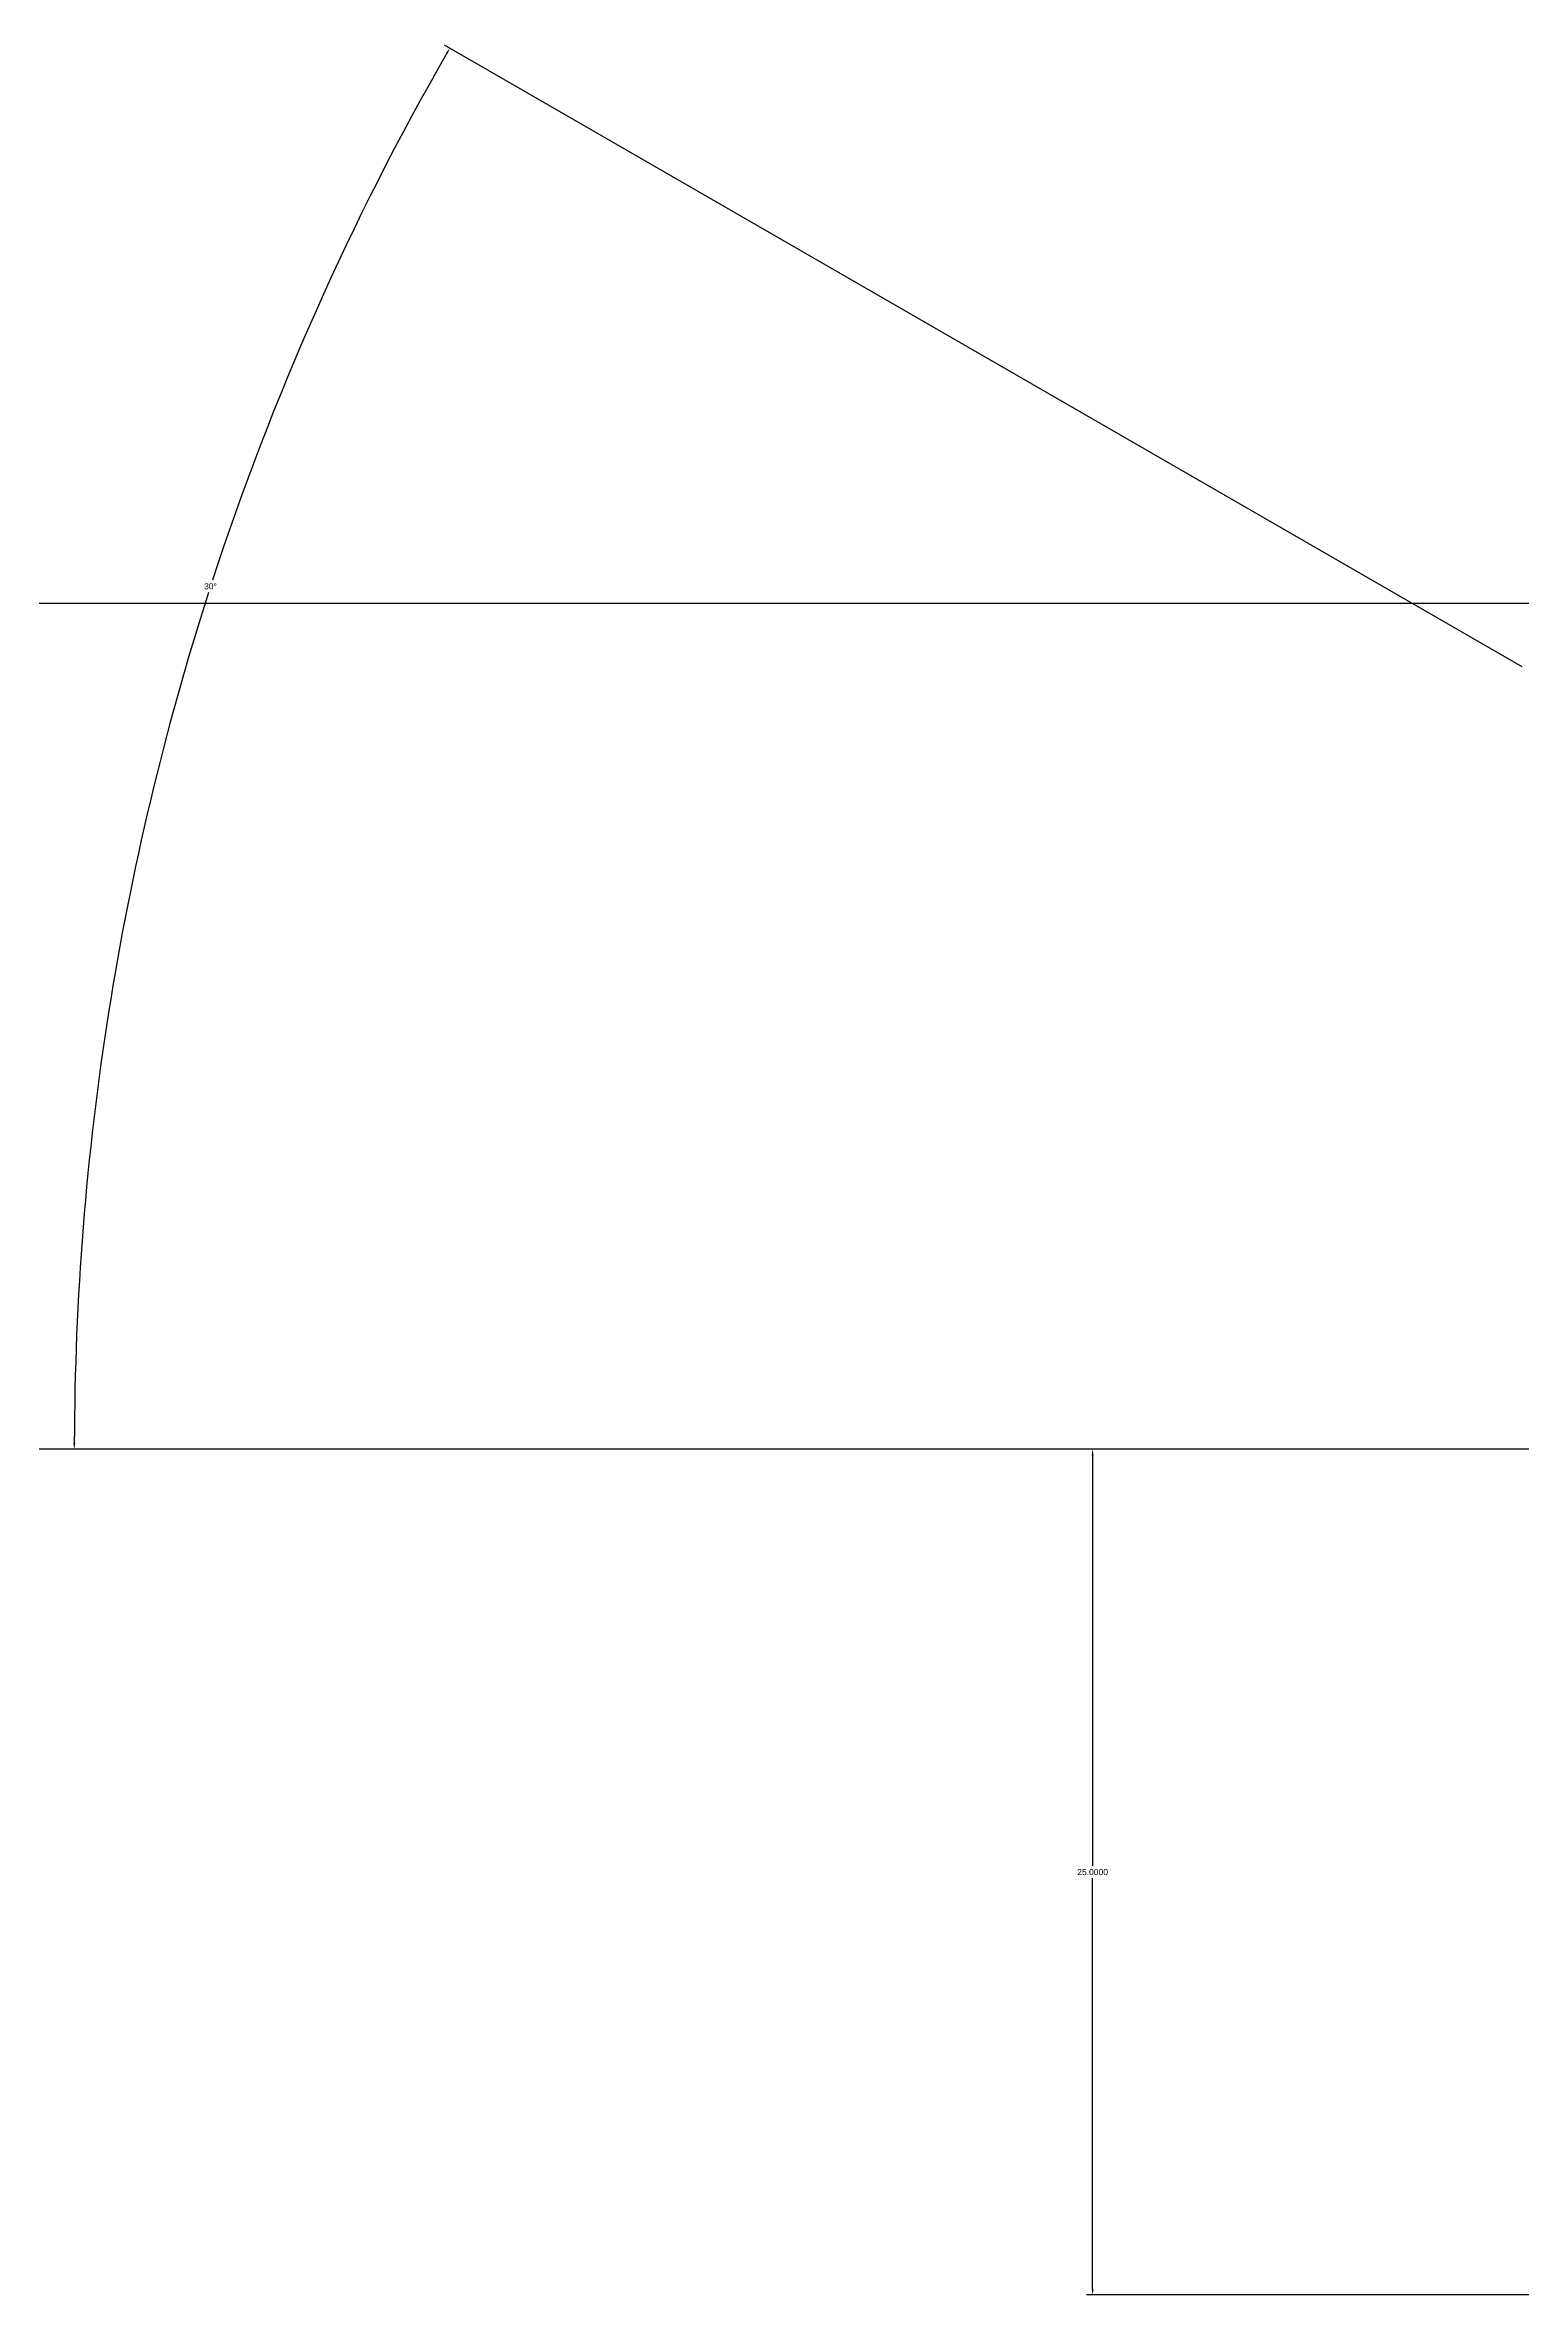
# Model space of a CAD drawing. Header units: millimetres. Extents: x 9612 to 23319, y 1863 to 14354.
# Drawn here: x 11522.7 to 11566.4, y 8007.9 to 8074.4 of the extents above; entities that cross this region are included whole.
import ezdxf

# ---------------------------------------------------------------- set-up
doc = ezdxf.new("R2010")
doc.units = ezdxf.units.MM
doc.header["$MEASUREMENT"] = 0
doc.styles.get("Standard").update_dxf_attribs({"font": 'arial.ttf'})
doc.dimstyles.get("Standard").update_dxf_attribs({"dimtxt": 0.18, "dimasz": 0.18, "dimexe": 0.18, "dimexo": 0.0625, "dimgap": 0.09, "dimtad": 0, "dimtih": 1, "dimtoh": 1, "dimdec": 4, "dimzin": 0, "dimdsep": 46, "dimtxsty": 'Standard', "dimcen": 0.09, "dimadec": 0, "dimazin": 0, "dimtfac": 1, "dimtdec": 4, "dimtofl": 0, "dimtmove": 0, "dimatfit": 3, "dimfxl": 1, "dimtolj": 1, "dimtzin": 0, "dimarcsym": 0})

# ---------------------------------------------------------------- blocks, each defined once
blk = doc.blocks.new('*D109')
at = {"color": 0, "linetype": 'Continuous', "lineweight": -2, "transparency": 16777216}
for p, q in [((11566.391, 8056.051), (11534.546, 8074.435)), ((11591.382, 8032.927), (11523.424, 8032.927))]:
    blk.add_line(p, q, dxfattribs=at)
for start, end in [(150.1262, 161.93435), (162.19891, 179.8755)]:
    blk.add_arc((11606.445, 8032.927), 82.841, start, end, dxfattribs=at)
at = {"color": 0, "linetype": 'Continuous', "transparency": 16777216}
for points in [[(11534.586, 8074.204), (11534.638, 8074.174), (11534.701, 8074.345)], [(11523.634, 8033.107), (11523.574, 8033.107), (11523.604, 8032.927)]]:
    blk.add_solid(points, dxfattribs=at)
at = {"layer": 'Defpoints', "color": 0, "linetype": 'Continuous', "transparency": 16777216}
for p in [(11566.445, 8056.019), (11524.863, 8047.311), (11591.445, 8032.927), (11606.44, 8032.927), (11606.445, 8032.927)]:
    blk.add_point(p, dxfattribs=at)
at = {"color": 0, "linetype": 'Continuous', "transparency": 16777216, "insert": (11527.629, 8058.434), "char_height": 0.18, "attachment_point": 5}
blk.add_mtext('\\A1;30°', dxfattribs=at)
blk = doc.blocks.new('*D106')
at = {"color": 0, "lineweight": -2, "transparency": 16777216}
for p, q in [((11606.382, 8032.927), (11553.516, 8032.927)), ((11553.696, 8032.747), (11553.696, 8020.609)), ((11553.696, 8008.107), (11553.696, 8020.245)), ((11606.382, 8007.927), (11553.516, 8007.927))]:
    blk.add_line(p, q, dxfattribs=at)
at = {"color": 0, "transparency": 16777216}
for points in [[(11553.666, 8032.747), (11553.726, 8032.747), (11553.696, 8032.927)], [(11553.666, 8008.107), (11553.726, 8008.107), (11553.696, 8007.927)]]:
    blk.add_solid(points, dxfattribs=at)
at = {"layer": 'Defpoints', "color": 0, "transparency": 16777216}
for p in [(11553.696, 8032.927), (11606.445, 8032.927), (11606.445, 8007.927)]:
    blk.add_point(p, dxfattribs=at)
at = {"color": 0, "transparency": 16777216, "insert": (11553.696, 8020.427), "char_height": 0.18, "attachment_point": 5}
blk.add_mtext('\\A1;25.0000', dxfattribs=at)
blk = doc.blocks.new('*D107')
at = {"color": 0, "lineweight": -2, "transparency": 16777216}
for p, q in [((11572.508, 8057.927), (11498.091, 8057.927)), ((11498.271, 8057.747), (11498.271, 8045.609)), ((11498.271, 8033.107), (11498.271, 8045.245)), ((11572.508, 8032.927), (11498.091, 8032.927))]:
    blk.add_line(p, q, dxfattribs=at)
at = {"color": 0, "transparency": 16777216}
for points in [[(11498.241, 8057.747), (11498.301, 8057.747), (11498.271, 8057.927)], [(11498.241, 8033.107), (11498.301, 8033.107), (11498.271, 8032.927)]]:
    blk.add_solid(points, dxfattribs=at)
at = {"layer": 'Defpoints', "color": 0, "transparency": 16777216}
for p in [(11498.271, 8057.927), (11572.571, 8057.927), (11572.571, 8032.927)]:
    blk.add_point(p, dxfattribs=at)
at = {"color": 0, "transparency": 16777216, "insert": (11498.271, 8045.427), "char_height": 0.18, "attachment_point": 5}
blk.add_mtext('\\A1;25.0000', dxfattribs=at)
blk = doc.blocks.new('ijkkkkkkkkk')
at = {"linetype": 'Continuous'}
dim = blk.add_angular_dim_2l(base=(1049.51742, 96.05721), line1=((1131.09445, 81.67291), (1116.09956, 81.67291)), line2=((1131.09956, 81.67291), (1091.09956, 104.76533)), dimstyle='Standard', dxfattribs=at)
dim.commit()
dim.dimension.update_dxf_attribs({"geometry": '*D109', "text_midpoint": (1052.28379, 107.18034), "dimtype": 130, "insert": (-10475.34511, -7951.25402)})
for base, p1, p2, picture, middle in [((1022.9258, 106.67291), (1097.22545, 81.67291), (1097.22545, 106.67291), '*D107', (1022.9258, 94.17291)), ((1078.35135, 81.67291), (1131.09956, 56.67291), (1131.09956, 81.67291), '*D106', (1078.35135, 69.17291))]:
    dim = blk.add_linear_dim(base=base, p1=p1, p2=p2, angle=270, dimstyle='Standard')
    dim.commit()
    dim.dimension.update_dxf_attribs({"geometry": picture, "text_midpoint": middle, "insert": (-10475.34511, -7951.25402)})

msp = doc.modelspace()

# ---------------------------------------------------------------- block references
msp.add_blockref('ijkkkkkkkkk', (10475.34511, 7951.25402))

doc.saveas('drawing.dxf')
